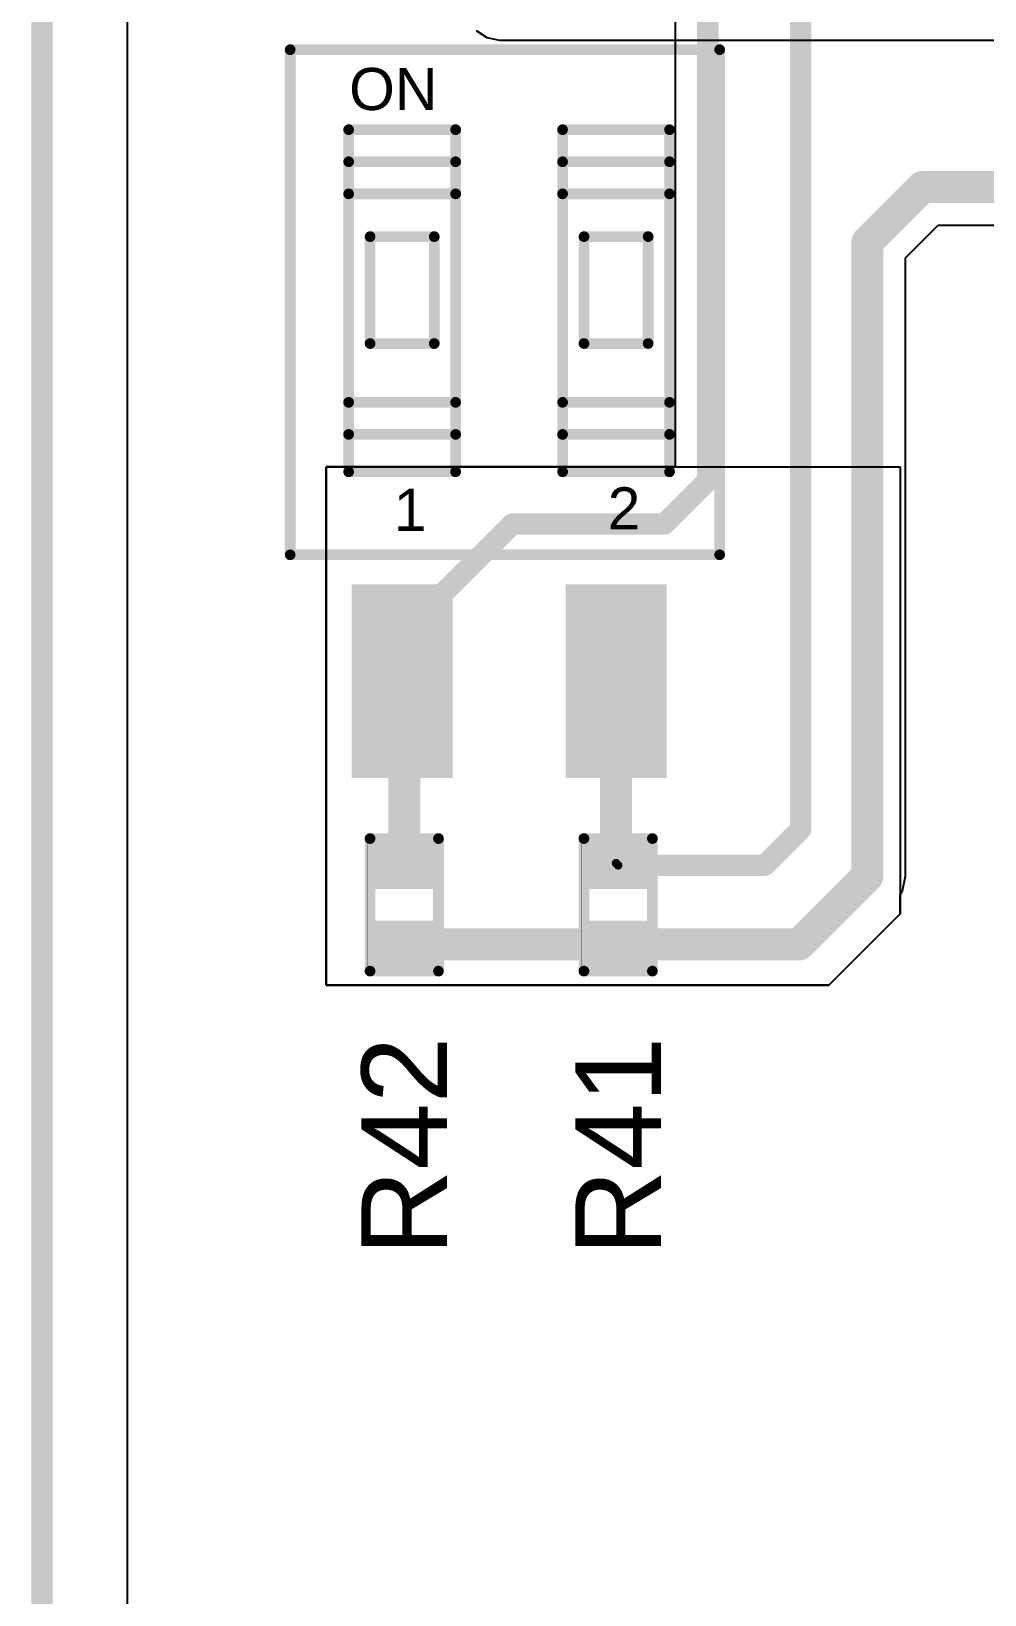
# Model space of a CAD drawing. Header units: inches. Extents: x -5 to 5258, y -4 to 5281.
# Drawn here: x -4.14 to 7.19, y 14.09 to 32.67 of the extents above; entities that cross this region are included whole.
import ezdxf

# ---------------------------------------------------------------- set-up
doc = ezdxf.new("R2010")
doc.units = ezdxf.units.IN
for name, color, linetype in [('Board Outline', 216, 'Continuous'), ('Bottom Layer', 5, 'Continuous'), ('Top Layer', 1, 'Continuous'), ('Top Overlay', 2, 'Continuous'), ('Top Paste', 8, 'Continuous'), ('Top Solder', 216, 'Continuous')]:
    doc.layers.add(name, color=color, linetype=linetype)
doc.styles.add('Arial', font='', dxfattribs={"height": 0.2})
doc.styles.get('Arial').set_extended_font_data('Arial')

# ---------------------------------------------------------------- blocks, each defined once
blk = doc.blocks.new('DSIC02LSGET_20')
at = {"layer": 'Top Layer'}
for points in [[(-3.3999932, 1.8199989), (-3.3999932, 0.7200011), (-5.599988799999999, 0.7200011), (-5.599988799999999, 1.8199989)], [(5.59998626, 1.8199989), (5.59998626, 0.7200011), (3.39999066, 0.7200011), (3.39999066, 1.8199989)], [(-3.3999932, -0.7200011), (-3.3999932, -1.8199989), (-5.599988799999999, -1.8199989), (-5.599988799999999, -0.7200011)], [(5.59998626, -0.71999856), (5.59998626, -1.81999636), (3.39999066, -1.81999636), (3.39999066, -0.71999856)]]:
    blk.add_hatch(color=1, dxfattribs=at).paths.add_polyline_path(points)
at = {"layer": 'Top Paste'}
for points in [[(-3.3999932, 1.8199989), (-3.3999932, 0.7200011), (-5.599988799999999, 0.7200011), (-5.599988799999999, 1.8199989)], [(5.59998626, 1.8199989), (5.59998626, 0.7200011), (3.39999066, 0.7200011), (3.39999066, 1.8199989)], [(-3.3999932, -0.7200011), (-3.3999932, -1.8199989), (-5.599988799999999, -1.8199989), (-5.599988799999999, -0.7200011)], [(5.59998626, -0.71999856), (5.59998626, -1.81999636), (3.39999066, -1.81999636), (3.39999066, -0.71999856)]]:
    blk.add_hatch(color=8, dxfattribs=at).paths.add_polyline_path(points)
at = {"layer": 'Top Solder'}
for points in [[(-3.3499806, 1.8700115), (-3.3499806, 0.6699885), (-5.6500014, 0.6699885), (-5.6500014, 1.8700115)], [(5.649998859999999, 1.8700115), (5.649998859999999, 0.6699885), (3.34997806, 0.6699885), (3.34997806, 1.8700115)], [(-3.3499806, -0.6699885), (-3.3499806, -1.8700115), (-5.6500014, -1.8700115), (-5.6500014, -0.6699885)], [(5.649998859999999, -0.6699859599999999), (5.649998859999999, -1.87000896), (3.34997806, -1.87000896), (3.34997806, -0.6699859599999999)]]:
    blk.add_hatch(color=216, dxfattribs=at).paths.add_polyline_path(points)
at = {"layer": 'Top Overlay'}
for points in [[(3.000118459999999, 2.600071, 0.127, 0.127, 0), (-2.999867, 2.60006846, 0.127, 0.127, 0)], [(-2.999867, 2.60006846, 0.127, 0.127, 0), (-2.999867, -2.4999188, 0.127, 0.127, 0)], [(3.000118459999999, 2.600071, 0.127, 0.127, 0), (3.000121, -2.4999188, 0.127, 0.127, 0)], [(-2.0139914, 1.90518034, 0.127, 0.127, 0), (-2.0139914, 0.6351778, 0.127, 0.127, 0)], [(-2.0139914, 1.90518034, 0.127, 0.127, 0), (2.0500086, 1.90518034, 0.127, 0.127, 0)], [(-1.56949394, 1.90518034, 0.127, 0.127, 0), (-1.56949394, 0.6351778, 0.127, 0.127, 0)], [(-1.18849394, 1.90518034, 0.127, 0.127, 0), (-1.18849394, 0.6351778, 0.127, 0.127, 0)], [(1.28800606, 1.90518034, 0.127, 0.127, 0), (1.2880086, 0.6351778, 0.127, 0.127, 0)], [(1.6690086, 1.90518034, 0.127, 0.127, 0), (1.6690086, 0.6351778, 0.127, 0.127, 0)], [(2.0500086, 1.90518034, 0.127, 0.127, 0), (2.0500086, 0.6351778, 0.127, 0.127, 0)], [(-0.4900955399999999, 1.651, 0.127, 0.127, 0), (-0.4900955399999999, 0.88899746, 0.127, 0.127, 0)], [(-0.4900955399999999, 1.651, 0.127, 0.127, 0), (0.7799120799999999, 1.651, 0.127, 0.127, 0)], [(0.7799120799999999, 1.651, 0.127, 0.127, 0), (0.7799120799999999, 0.889, 0.127, 0.127, 0)], [(0.7799120799999999, 0.889, 0.127, 0.127, 0), (-0.4900955399999999, 0.88899746, 0.127, 0.127, 0)], [(-2.0139914, 0.6351778, 0.127, 0.127, 0), (2.0500086, 0.6351778, 0.127, 0.127, 0)], [(-2.0139914, -0.6348222, 0.127, 0.127, 0), (-2.0139914, -1.90482474, 0.127, 0.127, 0)], [(-2.0139914, -0.6348222, 0.127, 0.127, 0), (2.0500086, -0.6348222, 0.127, 0.127, 0)], [(-1.56949394, -0.63482474, 0.127, 0.127, 0), (-1.56949394, -1.9048222, 0.127, 0.127, 0)], [(-1.18849394, -0.63482474, 0.127, 0.127, 0), (-1.18849394, -1.9048222, 0.127, 0.127, 0)], [(1.2880086, -0.6348222, 0.127, 0.127, 0), (1.28800606, -1.90482474, 0.127, 0.127, 0)], [(1.6690086, -0.6348222, 0.127, 0.127, 0), (1.66900606, -1.90482474, 0.127, 0.127, 0)], [(2.0500086, -0.6348222, 0.127, 0.127, 0), (2.05001114, -1.9048222, 0.127, 0.127, 0)], [(-0.4900955399999999, -0.88899746, 0.127, 0.127, 0), (-0.4900955399999999, -1.65099746, 0.127, 0.127, 0)], [(-0.4900955399999999, -0.88899746, 0.127, 0.127, 0), (0.7799095399999999, -0.889, 0.127, 0.127, 0)], [(0.7799095399999999, -0.889, 0.127, 0.127, 0), (0.7799095399999999, -1.651, 0.127, 0.127, 0)], [(-0.4900955399999999, -1.65099746, 0.127, 0.127, 0), (0.7799095399999999, -1.651, 0.127, 0.127, 0)], [(2.05001114, -1.9048222, 0.127, 0.127, 0), (-2.0139914, -1.90482474, 0.127, 0.127, 0)], [(-2.999867, -2.4999188, 0.127, 0.127, 0), (3.000121, -2.4999188, 0.127, 0.127, 0)]]:
    blk.add_lwpolyline(points, format="xyseb", dxfattribs=at)
for points in [[(-3.031617, 2.60006846, 0.0635, 0.0635, 1), (-2.968117, 2.60006846, 0.0635, 0.0635, 1)], [(-3.031617, 2.60006846, 0.0635, 0.0635, 1), (-2.968117, 2.60006846, 0.0635, 0.0635, 1)], [(2.96836846, 2.600071, 0.0635, 0.0635, 1), (3.03186846, 2.600071, 0.0635, 0.0635, 1)], [(2.96836846, 2.600071, 0.0635, 0.0635, 1), (3.03186846, 2.600071, 0.0635, 0.0635, 1)], [(-2.0457414, 1.90518034, 0.0635, 0.0635, 1), (-1.9822414, 1.90518034, 0.0635, 0.0635, 1)], [(-2.0457414, 1.90518034, 0.0635, 0.0635, 1), (-1.9822414, 1.90518034, 0.0635, 0.0635, 1)], [(-1.60124394, 1.90518034, 0.0635, 0.0635, 1), (-1.53774394, 1.90518034, 0.0635, 0.0635, 1)], [(-1.22024394, 1.90518034, 0.0635, 0.0635, 1), (-1.15674394, 1.90518034, 0.0635, 0.0635, 1)], [(1.25625606, 1.90518034, 0.0635, 0.0635, 1), (1.31975606, 1.90518034, 0.0635, 0.0635, 1)], [(1.6372586, 1.90518034, 0.0635, 0.0635, 1), (1.7007586, 1.90518034, 0.0635, 0.0635, 1)], [(2.0182586, 1.90518034, 0.0635, 0.0635, 1), (2.0817586, 1.90518034, 0.0635, 0.0635, 1)], [(2.0182586, 1.90518034, 0.0635, 0.0635, 1), (2.0817586, 1.90518034, 0.0635, 0.0635, 1)], [(-0.5218455399999999, 1.651, 0.0635, 0.0635, 1), (-0.45834554, 1.651, 0.0635, 0.0635, 1)], [(-0.5218455399999999, 1.651, 0.0635, 0.0635, 1), (-0.45834554, 1.651, 0.0635, 0.0635, 1)], [(0.74816208, 1.651, 0.0635, 0.0635, 1), (0.8116620800000001, 1.651, 0.0635, 0.0635, 1)], [(0.74816208, 1.651, 0.0635, 0.0635, 1), (0.8116620800000001, 1.651, 0.0635, 0.0635, 1)], [(-0.5218455399999999, 0.88899746, 0.0635, 0.0635, 1), (-0.45834554, 0.88899746, 0.0635, 0.0635, 1)], [(-0.5218455399999999, 0.88899746, 0.0635, 0.0635, 1), (-0.45834554, 0.88899746, 0.0635, 0.0635, 1)], [(0.74816208, 0.889, 0.0635, 0.0635, 1), (0.8116620800000001, 0.889, 0.0635, 0.0635, 1)], [(0.74816208, 0.889, 0.0635, 0.0635, 1), (0.8116620800000001, 0.889, 0.0635, 0.0635, 1)], [(-2.0457414, 0.6351778, 0.0635, 0.0635, 1), (-1.9822414, 0.6351778, 0.0635, 0.0635, 1)], [(-2.0457414, 0.6351778, 0.0635, 0.0635, 1), (-1.9822414, 0.6351778, 0.0635, 0.0635, 1)], [(-1.60124394, 0.6351778, 0.0635, 0.0635, 1), (-1.53774394, 0.6351778, 0.0635, 0.0635, 1)], [(-1.22024394, 0.6351778, 0.0635, 0.0635, 1), (-1.15674394, 0.6351778, 0.0635, 0.0635, 1)], [(1.2562586, 0.6351778, 0.0635, 0.0635, 1), (1.3197586, 0.6351778, 0.0635, 0.0635, 1)], [(1.6372586, 0.6351778, 0.0635, 0.0635, 1), (1.7007586, 0.6351778, 0.0635, 0.0635, 1)], [(2.0182586, 0.6351778, 0.0635, 0.0635, 1), (2.0817586, 0.6351778, 0.0635, 0.0635, 1)], [(2.0182586, 0.6351778, 0.0635, 0.0635, 1), (2.0817586, 0.6351778, 0.0635, 0.0635, 1)], [(-2.0457414, -0.6348222, 0.0635, 0.0635, 1), (-1.9822414, -0.6348222, 0.0635, 0.0635, 1)], [(-2.0457414, -0.6348222, 0.0635, 0.0635, 1), (-1.9822414, -0.6348222, 0.0635, 0.0635, 1)], [(-1.60124394, -0.63482474, 0.0635, 0.0635, 1), (-1.53774394, -0.63482474, 0.0635, 0.0635, 1)], [(-1.22024394, -0.63482474, 0.0635, 0.0635, 1), (-1.15674394, -0.63482474, 0.0635, 0.0635, 1)], [(1.2562586, -0.6348222, 0.0635, 0.0635, 1), (1.3197586, -0.6348222, 0.0635, 0.0635, 1)], [(1.6372586, -0.6348222, 0.0635, 0.0635, 1), (1.7007586, -0.6348222, 0.0635, 0.0635, 1)], [(2.0182586, -0.6348222, 0.0635, 0.0635, 1), (2.0817586, -0.6348222, 0.0635, 0.0635, 1)], [(2.0182586, -0.6348222, 0.0635, 0.0635, 1), (2.0817586, -0.6348222, 0.0635, 0.0635, 1)], [(-0.5218455399999999, -0.88899746, 0.0635, 0.0635, 1), (-0.45834554, -0.88899746, 0.0635, 0.0635, 1)], [(-0.5218455399999999, -0.88899746, 0.0635, 0.0635, 1), (-0.45834554, -0.88899746, 0.0635, 0.0635, 1)], [(0.74815954, -0.889, 0.0635, 0.0635, 1), (0.81165954, -0.889, 0.0635, 0.0635, 1)], [(0.74815954, -0.889, 0.0635, 0.0635, 1), (0.81165954, -0.889, 0.0635, 0.0635, 1)], [(-0.5218455399999999, -1.65099746, 0.0635, 0.0635, 1), (-0.45834554, -1.65099746, 0.0635, 0.0635, 1)], [(-0.5218455399999999, -1.65099746, 0.0635, 0.0635, 1), (-0.45834554, -1.65099746, 0.0635, 0.0635, 1)], [(0.74815954, -1.651, 0.0635, 0.0635, 1), (0.81165954, -1.651, 0.0635, 0.0635, 1)], [(0.74815954, -1.651, 0.0635, 0.0635, 1), (0.81165954, -1.651, 0.0635, 0.0635, 1)], [(-2.0457414, -1.90482474, 0.0635, 0.0635, 1), (-1.9822414, -1.90482474, 0.0635, 0.0635, 1)], [(-2.0457414, -1.90482474, 0.0635, 0.0635, 1), (-1.9822414, -1.90482474, 0.0635, 0.0635, 1)], [(-1.60124394, -1.9048222, 0.0635, 0.0635, 1), (-1.53774394, -1.9048222, 0.0635, 0.0635, 1)], [(-1.22024394, -1.9048222, 0.0635, 0.0635, 1), (-1.15674394, -1.9048222, 0.0635, 0.0635, 1)], [(1.25625606, -1.90482474, 0.0635, 0.0635, 1), (1.31975606, -1.90482474, 0.0635, 0.0635, 1)], [(1.63725606, -1.90482474, 0.0635, 0.0635, 1), (1.70075606, -1.90482474, 0.0635, 0.0635, 1)], [(2.01826114, -1.9048222, 0.0635, 0.0635, 1), (2.08176114, -1.9048222, 0.0635, 0.0635, 1)], [(2.01826114, -1.9048222, 0.0635, 0.0635, 1), (2.08176114, -1.9048222, 0.0635, 0.0635, 1)], [(-3.031617, -2.4999188, 0.0635, 0.0635, 1), (-2.968117, -2.4999188, 0.0635, 0.0635, 1)], [(-3.031617, -2.4999188, 0.0635, 0.0635, 1), (-2.968117, -2.4999188, 0.0635, 0.0635, 1)], [(2.968371, -2.4999188, 0.0635, 0.0635, 1), (3.031871, -2.4999188, 0.0635, 0.0635, 1)], [(2.968371, -2.4999188, 0.0635, 0.0635, 1), (3.031871, -2.4999188, 0.0635, 0.0635, 1)]]:
    blk.add_lwpolyline(points, format="xyseb", close=True, dxfattribs=at)
at = {"layer": 'Top Overlay', "style": 'Arial'}
for s, p in [('ON', (2.2831552, 1.9000978)), ('1', (-2.7160728, 1.3699998)), ('2', (-2.698292799999999, -1.1700002))]:
    blk.add_text(s, height=0.499999, rotation=270, dxfattribs=at).set_placement(p)
blk = doc.blocks.new('R___0402_50')
at = {"layer": 'Top Layer'}
for points in [[(-0.6985, -0.3175), (-0.6985, 0.3174999999999999), (-0.2413000000000001, 0.3175), (-0.2412999999999999, -0.3174999999999999)], [(0.2413000000000001, -0.3175), (0.2412999999999999, 0.3174999999999999), (0.6985, 0.3175), (0.6985, -0.3174999999999999)]]:
    blk.add_hatch(color=1, dxfattribs=at).paths.add_polyline_path(points)
at = {"layer": 'Top Paste'}
for points in [[(-0.6985, -0.3175), (-0.6985, 0.3174999999999999), (-0.2413000000000001, 0.3175), (-0.2412999999999999, -0.3174999999999999)], [(0.2413000000000001, -0.3175), (0.2412999999999999, 0.3174999999999999), (0.6985, 0.3175), (0.6985, -0.3174999999999999)]]:
    blk.add_hatch(color=8, dxfattribs=at).paths.add_polyline_path(points)
at = {"layer": 'Top Solder'}
for points in [[(-0.75350116, -0.3725011600000001), (-0.75350116, 0.3725011599999999), (-0.18629884, 0.3725011600000001), (-0.1862988399999999, -0.3725011599999999)], [(0.18629884, -0.3725011600000001), (0.1862988399999999, 0.3725011599999999), (0.75350116, 0.3725011600000001), (0.75350116, -0.3725011599999999)]]:
    blk.add_hatch(color=216, dxfattribs=at).paths.add_polyline_path(points)
at = {"layer": 'Top Overlay'}
for points in [[(-0.7874, -0.4064, 0.127, 0.127, 0), (-0.7874, 0.4064, 0.127, 0.127, 0)], [(0.7874, 0.4064, 0.127, 0.127, 0), (-0.7874, 0.4064, 0.127, 0.127, 0)], [(0.7874, -0.4064, 0.127, 0.127, 0), (0.7874, 0.4064, 0.127, 0.127, 0)], [(0.7874, -0.4064, 0.127, 0.127, 0), (-0.7874, -0.4064, 0.127, 0.127, 0)], [(0.8128, -0.4318, 0.0032258, 0.0032258, 0), (-0.8128, -0.4318, 0.0032258, 0.0032258, 0)]]:
    blk.add_lwpolyline(points, format="xyseb", dxfattribs=at)
for points in [[(-0.8191499999999999, 0.4064, 0.0635, 0.0635, 1), (-0.7556499999999999, 0.4064, 0.0635, 0.0635, 1)], [(-0.8191499999999999, 0.4064, 0.0635, 0.0635, 1), (-0.7556499999999999, 0.4064, 0.0635, 0.0635, 1)], [(0.7556499999999999, 0.4064, 0.0635, 0.0635, 1), (0.8191499999999999, 0.4064, 0.0635, 0.0635, 1)], [(0.7556499999999999, 0.4064, 0.0635, 0.0635, 1), (0.8191499999999999, 0.4064, 0.0635, 0.0635, 1)], [(-0.8191499999999999, -0.4064, 0.0635, 0.0635, 1), (-0.7556499999999999, -0.4064, 0.0635, 0.0635, 1)], [(-0.8191499999999999, -0.4064, 0.0635, 0.0635, 1), (-0.7556499999999999, -0.4064, 0.0635, 0.0635, 1)], [(0.7556499999999999, -0.4064, 0.0635, 0.0635, 1), (0.8191499999999999, -0.4064, 0.0635, 0.0635, 1)], [(0.7556499999999999, -0.4064, 0.0635, 0.0635, 1), (0.8191499999999999, -0.4064, 0.0635, 0.0635, 1)], [(-0.81360518, -0.4318, 0.0016129, 0.0016129, 1), (-0.8119948199999999, -0.4318, 0.0016129, 0.0016129, 1)], [(0.8119948199999999, -0.4318, 0.0016129, 0.0016129, 1), (0.81360518, -0.4318, 0.0016129, 0.0016129, 1)]]:
    blk.add_lwpolyline(points, format="xyseb", close=True, dxfattribs=at)
blk = doc.blocks.new('R___0402_51')
at = {"layer": 'Top Layer'}
for points in [[(-0.6985, -0.3175), (-0.6985, 0.3174999999999999), (-0.2413000000000001, 0.3175), (-0.2412999999999999, -0.3174999999999999)], [(0.2413000000000001, -0.3175), (0.2412999999999999, 0.3174999999999999), (0.6985, 0.3175), (0.6985, -0.3174999999999999)]]:
    blk.add_hatch(color=1, dxfattribs=at).paths.add_polyline_path(points)
at = {"layer": 'Top Paste'}
for points in [[(-0.6985, -0.3175), (-0.6985, 0.3174999999999999), (-0.2413000000000001, 0.3175), (-0.2412999999999999, -0.3174999999999999)], [(0.2413000000000001, -0.3175), (0.2412999999999999, 0.3174999999999999), (0.6985, 0.3175), (0.6985, -0.3174999999999999)]]:
    blk.add_hatch(color=8, dxfattribs=at).paths.add_polyline_path(points)
at = {"layer": 'Top Solder'}
for points in [[(-0.75350116, -0.3725011600000001), (-0.75350116, 0.3725011599999999), (-0.18629884, 0.3725011600000001), (-0.1862988399999999, -0.3725011599999999)], [(0.18629884, -0.3725011600000001), (0.1862988399999999, 0.3725011599999999), (0.75350116, 0.3725011600000001), (0.75350116, -0.3725011599999999)]]:
    blk.add_hatch(color=216, dxfattribs=at).paths.add_polyline_path(points)
at = {"layer": 'Top Overlay'}
for points in [[(-0.78740254, -0.40640254, 0.127, 0.127, 0), (-0.7874, 0.4064, 0.127, 0.127, 0)], [(0.7874, 0.4064, 0.127, 0.127, 0), (-0.7874, 0.4064, 0.127, 0.127, 0)], [(0.7874, -0.4064, 0.127, 0.127, 0), (0.7874, 0.4064, 0.127, 0.127, 0)], [(-0.78740254, -0.40640254, 0.127, 0.127, 0), (0.7874, -0.4064, 0.127, 0.127, 0)], [(0.8128, -0.4317974599999999, 0.0032258, 0.0032258, 0), (-0.8127974599999999, -0.4317974599999999, 0.0032258, 0.0032258, 0)]]:
    blk.add_lwpolyline(points, format="xyseb", dxfattribs=at)
for points in [[(-0.8191499999999999, 0.4064, 0.0635, 0.0635, 1), (-0.7556499999999999, 0.4064, 0.0635, 0.0635, 1)], [(-0.8191499999999999, 0.4064, 0.0635, 0.0635, 1), (-0.7556499999999999, 0.4064, 0.0635, 0.0635, 1)], [(0.7556499999999999, 0.4064, 0.0635, 0.0635, 1), (0.8191499999999999, 0.4064, 0.0635, 0.0635, 1)], [(0.7556499999999999, 0.4064, 0.0635, 0.0635, 1), (0.8191499999999999, 0.4064, 0.0635, 0.0635, 1)], [(-0.8191525399999998, -0.40640254, 0.0635, 0.0635, 1), (-0.75565254, -0.40640254, 0.0635, 0.0635, 1)], [(-0.8191525399999998, -0.40640254, 0.0635, 0.0635, 1), (-0.75565254, -0.40640254, 0.0635, 0.0635, 1)], [(0.7556499999999999, -0.4064, 0.0635, 0.0635, 1), (0.8191499999999999, -0.4064, 0.0635, 0.0635, 1)], [(0.7556499999999999, -0.4064, 0.0635, 0.0635, 1), (0.8191499999999999, -0.4064, 0.0635, 0.0635, 1)], [(-0.8136026399999999, -0.4317974599999999, 0.0016129, 0.0016129, 1), (-0.81199228, -0.4317974599999999, 0.0016129, 0.0016129, 1)], [(0.8119948199999999, -0.4317974599999999, 0.0016129, 0.0016129, 1), (0.81360518, -0.4317974599999999, 0.0016129, 0.0016129, 1)]]:
    blk.add_lwpolyline(points, format="xyseb", close=True, dxfattribs=at)

msp = doc.modelspace()

# ---------------------------------------------------------------- linework, layer by layer
at = {"layer": 'Board Outline'}
msp.add_lwpolyline([(-4.00935444, -3.990660039999999, 0.254, 0.254, 0), (-4.00935444, 106.00934094, 0.254, 0.254, 0)], format="xyseb", dxfattribs=at)
at = {"layer": 'Bottom Layer'}
for p, q in [((-2.99302932, 0.8135264399999999), (-2.99302932, 101.11671674)), ((1.14791236, 32.67669614), (1.27393954, 32.59248752)), ((1.27393954, 32.59248752), (1.42259812, 32.56291684)), ((1.42259812, 32.56291684), (9.13404828, 32.56291684))]:
    msp.add_line(p, q, dxfattribs=at)
at = {"layer": 'Top Layer'}
for p, q in [((-2.99302932, 0.8135264399999999), (-2.99302932, 101.11671674)), ((3.50896682, 39.31440702), (3.50896682, 27.49102706)), ((6.24440712, 29.97425552), (6.633192219999999, 30.36304316)), ((6.633192219999999, 30.36304316), (9.87283014, 30.36304316)), ((6.24440712, 22.6314127), (6.24440712, 29.97425552)), ((-0.635, 21.3376256), (-0.635, 27.49102706)), ((-0.635, 27.49102706), (6.17966506, 27.49102706)), ((3.50896682, 27.49102706), (-0.635, 27.49102706)), ((-0.635, 27.49102706), (-0.635, 21.3376256)), ((6.17966506, 27.49102706), (6.17966506, 22.18166506)), ((6.17966506, 27.49102706), (6.17966506, 27.49102706)), ((6.20990884, 22.45796372), (6.24440966, 22.6314)), ((6.24440966, 22.6314), (6.24440712, 22.6314127)), ((6.17966506, 22.41270092), (6.20990884, 22.45796372)), ((6.17966506, 22.18166506), (6.17966506, 22.41270092)), ((6.17966506, 22.18166506), (5.334, 21.3376256)), ((5.334, 21.3376256), (6.17966506, 22.18166506)), ((5.334, 21.3376256), (-0.635, 21.3376256)), ((-0.635, 21.3376256), (-0.27883612, 21.3376256)), ((-0.27883612, 21.3376256), (-0.27883612, 21.33746304)), ((-0.27883612, 21.33746304), (0.86416388, 21.33746304)), ((0.86416388, 21.33746304), (0.86416388, 21.3376256)), ((0.86416388, 21.3376256), (5.334, 21.3376256))]:
    msp.add_line(p, q, dxfattribs=at)
for points in [[(3.89743188, 27.3301206, 0.254, 0.254, 0), (3.89743188, 39.79700702, 0.254, 0.254, 0)], [(4.998935899999999, 23.18679894, 0.254, 0.254, 0), (4.998935899999999, 39.79700702, 0.254, 0.254, 0)], [(5.7912, 30.16198184, 0.3809999999999999, 0.3809999999999999, 0), (6.44546844, 30.81625027999999, 0.3809999999999999, 0.3809999999999999, 0)], [(6.44546844, 30.81625027999999, 0.3809999999999999, 0.3809999999999999, 0), (10.20309618, 30.81625027999999, 0.3809999999999999, 0.3809999999999999, 0)], [(5.7912, 22.6314, 0.3809999999999999, 0.3809999999999999, 0), (5.7912, 30.16198184, 0.3809999999999999, 0.3809999999999999, 0)], [(3.37985862, 26.81254734, 0.254, 0.254, 0), (3.89743188, 27.3301206, 0.254, 0.254, 0)], [(0.6908901599999999, 25.92917344, 0.254, 0.254, 0), (1.57426406, 26.81254734, 0.254, 0.254, 0)], [(1.57426406, 26.81254734, 0.254, 0.254, 0), (3.37985862, 26.81254734, 0.254, 0.254, 0)], [(0.6908901599999999, 25.345898, 0.254, 0.254, 0), (0.6908901599999999, 25.92917344, 0.254, 0.254, 0)], [(0.29266388, 24.94767172, 0.254, 0.254, 0), (0.6908901599999999, 25.345898, 0.254, 0.254, 0)], [(0.29266388, 22.75986304, 0.3809999999999999, 0.3809999999999999, 0), (0.29266388, 24.94767172, 0.3809999999999999, 0.3809999999999999, 0)], [(2.80789126, 22.78479822, 0.3809999999999999, 0.3809999999999999, 0), (2.80789126, 24.94767172, 0.3809999999999999, 0.3809999999999999, 0)], [(4.571999999999999, 22.75986304, 0.254, 0.254, 0), (4.998935899999999, 23.18679894, 0.254, 0.254, 0)], [(2.83266388, 22.7600256, 0.254, 0.254, 0), (2.83282644, 22.75986304, 0.254, 0.254, 0)], [(2.83282644, 22.75986304, 0.254, 0.254, 0), (4.571999999999999, 22.75986304, 0.254, 0.254, 0)], [(2.80789126, 22.78479822, 0.1016, 0.1016, 0), (2.83266388, 22.7600256, 0.1016, 0.1016, 0)], [(4.97986304, 21.82006304, 0.3809999999999999, 0.3809999999999999, 0), (5.7912, 22.6314, 0.3809999999999999, 0.3809999999999999, 0)], [(0.29266388, 21.82006304, 0.3809999999999999, 0.3809999999999999, 0), (4.97986304, 21.82006304, 0.3809999999999999, 0.3809999999999999, 0)]]:
    msp.add_lwpolyline(points, format="xyseb", dxfattribs=at)
for points in [[(6.35021844, 30.81625027999999, 0.1905, 0.1905, 1), (6.540718439999999, 30.81625027999999, 0.1905, 0.1905, 1)], [(6.35021844, 30.81625027999999, 0.1905, 0.1905, 1), (6.540718439999999, 30.81625027999999, 0.1905, 0.1905, 1)], [(5.69595, 30.16198184, 0.1905, 0.1905, 1), (5.88645, 30.16198184, 0.1905, 0.1905, 1)], [(5.69595, 30.16198184, 0.1905, 0.1905, 1), (5.88645, 30.16198184, 0.1905, 0.1905, 1)], [(3.83393188, 27.3301206, 0.127, 0.127, 1), (3.96093188, 27.3301206, 0.127, 0.127, 1)], [(3.83393188, 27.3301206, 0.127, 0.127, 1), (3.96093188, 27.3301206, 0.127, 0.127, 1)], [(1.51076406, 26.81254734, 0.127, 0.127, 1), (1.63776406, 26.81254734, 0.127, 0.127, 1)], [(1.51076406, 26.81254734, 0.127, 0.127, 1), (1.63776406, 26.81254734, 0.127, 0.127, 1)], [(3.316358619999999, 26.81254734, 0.127, 0.127, 1), (3.44335862, 26.81254734, 0.127, 0.127, 1)], [(3.316358619999999, 26.81254734, 0.127, 0.127, 1), (3.44335862, 26.81254734, 0.127, 0.127, 1)], [(0.62739016, 25.92917344, 0.127, 0.127, 1), (0.7543901599999999, 25.92917344, 0.127, 0.127, 1)], [(0.62739016, 25.92917344, 0.127, 0.127, 1), (0.7543901599999999, 25.92917344, 0.127, 0.127, 1)], [(0.62739016, 25.345898, 0.127, 0.127, 1), (0.7543901599999999, 25.345898, 0.127, 0.127, 1)], [(0.62739016, 25.345898, 0.127, 0.127, 1), (0.7543901599999999, 25.345898, 0.127, 0.127, 1)], [(0.19741388, 24.94767172, 0.1905, 0.1905, 1), (0.38791388, 24.94767172, 0.1905, 0.1905, 1)], [(0.22916388, 24.94767172, 0.127, 0.127, 1), (0.35616388, 24.94767172, 0.127, 0.127, 1)], [(2.71264126, 24.94767172, 0.1905, 0.1905, 1), (2.90314126, 24.94767172, 0.1905, 0.1905, 1)], [(4.9354359, 23.18679894, 0.127, 0.127, 1), (5.0624359, 23.18679894, 0.127, 0.127, 1)], [(4.9354359, 23.18679894, 0.127, 0.127, 1), (5.0624359, 23.18679894, 0.127, 0.127, 1)], [(0.19741388, 22.75986304, 0.1905, 0.1905, 1), (0.38791388, 22.75986304, 0.1905, 0.1905, 1)], [(2.71264126, 22.78479822, 0.1905, 0.1905, 1), (2.90314126, 22.78479822, 0.1905, 0.1905, 1)], [(2.76916388, 22.7600256, 0.127, 0.127, 1), (2.89616388, 22.7600256, 0.127, 0.127, 1)], [(2.76932644, 22.75986304, 0.127, 0.127, 1), (2.89632644, 22.75986304, 0.127, 0.127, 1)], [(2.76932644, 22.75986304, 0.127, 0.127, 1), (2.89632644, 22.75986304, 0.127, 0.127, 1)], [(4.5085, 22.75986304, 0.127, 0.127, 1), (4.6355, 22.75986304, 0.127, 0.127, 1)], [(4.5085, 22.75986304, 0.127, 0.127, 1), (4.6355, 22.75986304, 0.127, 0.127, 1)], [(2.78249126, 22.78479822, 0.0508, 0.0508, 1), (2.83329126, 22.78479822, 0.0508, 0.0508, 1)], [(2.80726388, 22.7600256, 0.0508, 0.0508, 1), (2.85806388, 22.7600256, 0.0508, 0.0508, 1)], [(5.69595, 22.6314, 0.1905, 0.1905, 1), (5.88645, 22.6314, 0.1905, 0.1905, 1)], [(5.69595, 22.6314, 0.1905, 0.1905, 1), (5.88645, 22.6314, 0.1905, 0.1905, 1)], [(0.19741388, 21.82006304, 0.1905, 0.1905, 1), (0.38791388, 21.82006304, 0.1905, 0.1905, 1)], [(4.88461304, 21.82006304, 0.1905, 0.1905, 1), (5.07511304, 21.82006304, 0.1905, 0.1905, 1)], [(4.88461304, 21.82006304, 0.1905, 0.1905, 1), (5.07511304, 21.82006304, 0.1905, 0.1905, 1)]]:
    msp.add_lwpolyline(points, format="xyseb", close=True, dxfattribs=at)

# ---------------------------------------------------------------- block references
for name, p, rotation in [('DSIC02LSGET_20', (1.53789126, 29.44766272), 90), ('R___0402_50', (0.29266388, 22.28996304), 270), ('R___0402_51', (2.83266388, 22.2901256), 270)]:
    msp.add_blockref(name, p, dxfattribs=dict(rotation=rotation))

# ---------------------------------------------------------------- texts
at = {"layer": 'Top Overlay', "style": 'Arial'}
for s, p in [('R42', (0.8005571999999999, 18.11904936)), ('R41', (3.3406588, 18.1190519))]:
    msp.add_text(s, height=1.016, rotation=90, dxfattribs=at).set_placement(p)

doc.saveas('drawing.dxf')
